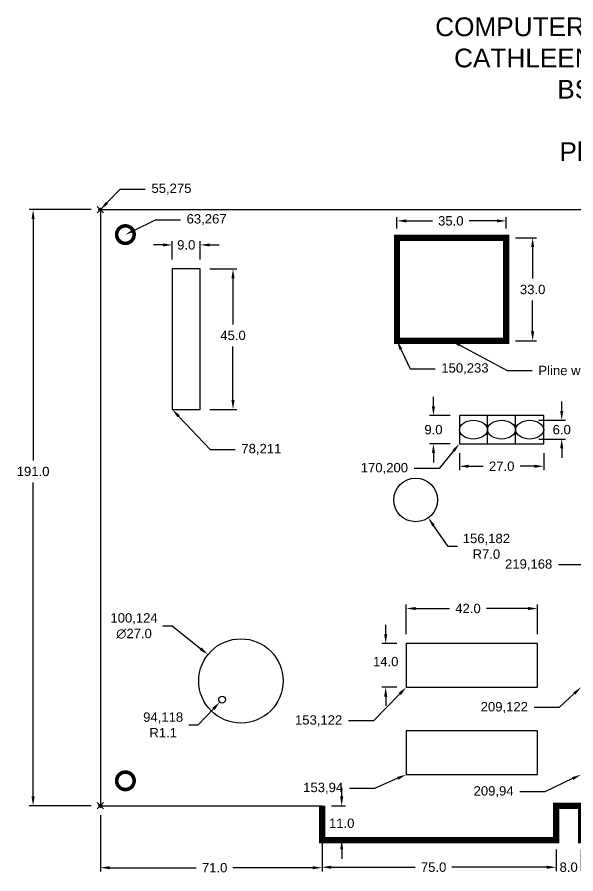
# Model space of a CAD drawing. Header units: inches. Extents: x 28 to 436, y 39 to 337.
# Drawn here: x 28.3 to 207.3, y 62.2 to 336.7 of the extents above; entities that cross this region are included whole.
import ezdxf
from ezdxf import colors
from ezdxf.entities.mleader import LeaderData, LeaderLine
from ezdxf.math import Vec2, Vec3

# ---------------------------------------------------------------- set-up
doc = ezdxf.new("R2010")
doc.units = ezdxf.units.IN
doc.header["$LTSCALE"] = 7
doc.header["$MEASUREMENT"] = 0
doc.header["$PDMODE"] = 35
for name, color, linetype, lineweight in [('dimension', 3, 'Continuous', 13), ('HATCH', 7, 'Continuous', 13), ('object', 7, 'Continuous', 30)]:
    doc.layers.add(name, color=color, linetype=linetype, lineweight=lineweight)
doc.styles.get("Standard").update_dxf_attribs({"font": 'arial.ttf'})
doc.dimstyles.new('Copy of ISO-25', dxfattribs={"dimtxt": 3, "dimasz": 3, "dimexe": 1.25, "dimexo": 3, "dimgap": 2, "dimtad": 0, "dimtih": 1, "dimtoh": 1, "dimdec": 1, "dimzin": 1, "dimdsep": 46, "dimtxsty": 'Standard', "dimcen": 0, "dimadec": 1, "dimazin": 0, "dimtfac": 1, "dimtdec": 1, "dimtofl": 0, "dimtmove": 0, "dimatfit": 3, "dimfxl": 1, "dimarcsym": 0})

# ---------------------------------------------------------------- blocks, each defined once
blk = doc.blocks.new('*D2')
at = {"layer": 'Defpoints', "color": 0, "transparency": 16777216}
for p in [(87, 263.69), (78, 256), (87, 256)]:
    blk.add_point(p, dxfattribs=at)
at = {"layer": 'dimension', "color": 0, "lineweight": -2, "transparency": 16777216}
for p, q in [((75, 263.69), (72, 263.69)), ((78, 259), (78, 264.94)), ((87, 259), (87, 264.94)), ((90, 263.69), (93, 263.69))]:
    blk.add_line(p, q, dxfattribs=at)
at = {"layer": 'dimension', "color": 0, "transparency": 16777216}
for points in [[(75, 264.19), (75, 263.19), (78, 263.69)], [(90, 264.19), (90, 263.19), (87, 263.69)]]:
    blk.add_solid(points, dxfattribs=at)
at = {"layer": 'dimension', "color": 0, "transparency": 16777216, "insert": (82.5, 263.69), "char_height": 3, "attachment_point": 5}
blk.add_mtext('9.0', dxfattribs=at)
blk = doc.blocks.new('*D3')
at = {"layer": 'Defpoints', "color": 0, "transparency": 16777216}
for p in [(87, 256), (87, 211), (97.47, 211)]:
    blk.add_point(p, dxfattribs=at)
at = {"layer": 'dimension', "color": 0, "lineweight": -2, "transparency": 16777216}
for p, q in [((90, 256), (98.72, 256)), ((97.47, 253), (97.47, 238.22)), ((97.47, 214), (97.47, 231.15)), ((90, 211), (98.72, 211))]:
    blk.add_line(p, q, dxfattribs=at)
at = {"layer": 'dimension', "color": 0, "transparency": 16777216}
for points in [[(96.97, 253), (97.97, 253), (97.47, 256)], [(96.97, 214), (97.97, 214), (97.47, 211)]]:
    blk.add_solid(points, dxfattribs=at)
at = {"layer": 'dimension', "color": 0, "transparency": 16777216, "insert": (97.47, 234.69), "char_height": 3, "attachment_point": 5}
blk.add_mtext('45.0', dxfattribs=at)
blk = doc.blocks.new('*D4')
at = {"layer": 'Defpoints', "color": 0, "transparency": 16777216}
for p in [(55, 275), (33.43, 84), (55, 84)]:
    blk.add_point(p, dxfattribs=at)
at = {"layer": 'dimension', "color": 0, "lineweight": -2, "transparency": 16777216}
for p, q in [((52, 275), (32.18, 275)), ((33.43, 272), (33.43, 194.65)), ((33.43, 87), (33.43, 187.58)), ((52, 84), (32.18, 84))]:
    blk.add_line(p, q, dxfattribs=at)
at = {"layer": 'dimension', "color": 0, "transparency": 16777216}
for points in [[(32.93, 272), (33.93, 272), (33.43, 275)], [(32.93, 87), (33.93, 87), (33.43, 84)]]:
    blk.add_solid(points, dxfattribs=at)
at = {"layer": 'dimension', "color": 0, "transparency": 16777216, "insert": (33.43, 191.12), "char_height": 3, "attachment_point": 5}
blk.add_mtext('191.0', dxfattribs=at)
blk = doc.blocks.new('*D5')
at = {"layer": 'Defpoints', "color": 0, "transparency": 16777216}
for p in [(55, 84), (126, 84), (126, 64.15)]:
    blk.add_point(p, dxfattribs=at)
at = {"layer": 'dimension', "color": 0, "lineweight": -2, "transparency": 16777216}
for p, q in [((55, 81), (55, 62.9)), ((126, 81), (126, 62.9)), ((58, 64.15), (85.71, 64.15)), ((123, 64.15), (97.47, 64.15))]:
    blk.add_line(p, q, dxfattribs=at)
at = {"layer": 'dimension', "color": 0, "transparency": 16777216}
for points in [[(58, 64.65), (58, 63.65), (55, 64.15)], [(123, 64.65), (123, 63.65), (126, 64.15)]]:
    blk.add_solid(points, dxfattribs=at)
at = {"layer": 'dimension', "color": 0, "transparency": 16777216, "insert": (91.59, 64.15), "char_height": 3, "attachment_point": 5}
blk.add_mtext('71.0', dxfattribs=at)
blk = doc.blocks.new('*D6')
at = {"layer": 'Defpoints', "color": 0, "transparency": 16777216}
for p in [(126, 84), (126, 73), (132.29, 73)]:
    blk.add_point(p, dxfattribs=at)
at = {"layer": 'dimension', "color": 0, "lineweight": -2, "transparency": 16777216}
for p, q in [((132.29, 87), (132.29, 90)), ((129, 84), (133.54, 84)), ((129, 73), (133.54, 73)), ((132.29, 70), (132.29, 67))]:
    blk.add_line(p, q, dxfattribs=at)
at = {"layer": 'dimension', "color": 0, "transparency": 16777216}
for points in [[(131.79, 87), (132.79, 87), (132.29, 84)], [(131.79, 70), (132.79, 70), (132.29, 73)]]:
    blk.add_solid(points, dxfattribs=at)
at = {"layer": 'dimension', "color": 0, "transparency": 16777216, "insert": (132.29, 78.38), "char_height": 3, "attachment_point": 5}
blk.add_mtext('11.0', dxfattribs=at)
blk = doc.blocks.new('*D7')
at = {"layer": 'Defpoints', "color": 0, "transparency": 16777216}
for p in [(126, 73), (201, 73), (201, 64.31)]:
    blk.add_point(p, dxfattribs=at)
at = {"layer": 'dimension', "color": 0, "lineweight": -2, "transparency": 16777216}
for p, q in [((126, 70), (126, 63.06)), ((201, 70), (201, 63.06)), ((129, 64.31), (155.86, 64.31)), ((198, 64.31), (167.62, 64.31))]:
    blk.add_line(p, q, dxfattribs=at)
at = {"layer": 'dimension', "color": 0, "transparency": 16777216}
for points in [[(129, 64.81), (129, 63.81), (126, 64.31)], [(198, 64.81), (198, 63.81), (201, 64.31)]]:
    blk.add_solid(points, dxfattribs=at)
at = {"layer": 'dimension', "color": 0, "transparency": 16777216, "insert": (161.74, 64.31), "char_height": 3, "attachment_point": 5}
blk.add_mtext('75.0', dxfattribs=at)
blk = doc.blocks.new('*D8')
at = {"layer": 'Defpoints', "color": 0, "transparency": 16777216}
for p in [(201, 73), (209, 73), (209, 64.31)]:
    blk.add_point(p, dxfattribs=at)
at = {"layer": 'dimension', "color": 0, "lineweight": -2, "transparency": 16777216}
for p, q in [((201, 70), (201, 63.06)), ((209, 70), (209, 63.06)), ((198, 64.31), (195, 64.31)), ((212, 64.31), (215, 64.31))]:
    blk.add_line(p, q, dxfattribs=at)
at = {"layer": 'dimension', "color": 0, "transparency": 16777216}
for points in [[(198, 64.81), (198, 63.81), (201, 64.31)], [(212, 64.81), (212, 63.81), (209, 64.31)]]:
    blk.add_solid(points, dxfattribs=at)
at = {"layer": 'dimension', "color": 0, "transparency": 16777216, "insert": (205, 64.31), "char_height": 3, "attachment_point": 5}
blk.add_mtext('8.0', dxfattribs=at)
blk = doc.blocks.new('*D12')
at = {"layer": 'Defpoints', "color": 0, "transparency": 16777216}
for p in [(93.24, 117.2), (94, 118)]:
    blk.add_point(p, dxfattribs=at)
at = {"layer": 'dimension', "color": 0, "lineweight": -2, "transparency": 16777216}
for p, q in [((86.33, 109.91), (91.18, 115.03)), ((83.33, 109.91), (86.33, 109.91))]:
    blk.add_line(p, q, dxfattribs=at)
at = {"layer": 'dimension', "color": 0, "transparency": 16777216}
blk.add_solid([(90.82, 115.37), (91.54, 114.68), (93.24, 117.2)], dxfattribs=at)
at = {"layer": 'dimension', "color": 0, "transparency": 16777216, "insert": (75.1, 109.91), "char_height": 3, "attachment_point": 5}
blk.add_mtext('94,118\\PR1.1', dxfattribs=at)
blk = doc.blocks.new('*D13')
at = {"layer": 'Defpoints', "color": 0, "transparency": 16777216}
for p in [(89.46, 132.44), (110.54, 115.56)]:
    blk.add_point(p, dxfattribs=at)
at = {"layer": 'dimension', "color": 0, "lineweight": -2, "transparency": 16777216}
for p, q in [((75.02, 141.6), (78.02, 141.6)), ((78.02, 141.6), (87.12, 134.31))]:
    blk.add_line(p, q, dxfattribs=at)
at = {"layer": 'dimension', "color": 0, "transparency": 16777216}
blk.add_solid([(87.43, 134.7), (86.81, 133.92), (89.46, 132.44)], dxfattribs=at)
at = {"layer": 'dimension', "color": 0, "transparency": 16777216, "insert": (65.77, 141.6), "char_height": 3, "attachment_point": 5}
blk.add_mtext('100,124\\P∅27.0', dxfattribs=at)
blk = doc.blocks.new('*D14')
at = {"layer": 'Defpoints', "color": 0, "transparency": 16777216}
for p in [(153, 136), (146.39, 122), (153, 122)]:
    blk.add_point(p, dxfattribs=at)
at = {"layer": 'dimension', "color": 0, "lineweight": -2, "transparency": 16777216}
for p, q in [((146.39, 139), (146.39, 142)), ((150, 136), (145.14, 136)), ((150, 122), (145.14, 122)), ((146.39, 119), (146.39, 116))]:
    blk.add_line(p, q, dxfattribs=at)
at = {"layer": 'dimension', "color": 0, "transparency": 16777216}
for points in [[(145.89, 139), (146.89, 139), (146.39, 136)], [(145.89, 119), (146.89, 119), (146.39, 122)]]:
    blk.add_solid(points, dxfattribs=at)
at = {"layer": 'dimension', "color": 0, "transparency": 16777216, "insert": (146.39, 130.19), "char_height": 3, "attachment_point": 5}
blk.add_mtext('14.0', dxfattribs=at)
blk = doc.blocks.new('*D15')
at = {"layer": 'Defpoints', "color": 0, "transparency": 16777216}
for p in [(195, 147.2), (153, 136), (195, 136)]:
    blk.add_point(p, dxfattribs=at)
at = {"layer": 'dimension', "color": 0, "lineweight": -2, "transparency": 16777216}
for p, q in [((153, 139), (153, 148.45)), ((195, 139), (195, 148.45)), ((156, 147.2), (166.8, 147.2)), ((192, 147.2), (178.71, 147.2))]:
    blk.add_line(p, q, dxfattribs=at)
at = {"layer": 'dimension', "color": 0, "transparency": 16777216}
for points in [[(156, 147.7), (156, 146.7), (153, 147.2)], [(192, 147.7), (192, 146.7), (195, 147.2)]]:
    blk.add_solid(points, dxfattribs=at)
at = {"layer": 'dimension', "color": 0, "transparency": 16777216, "insert": (172.76, 147.2), "char_height": 3, "attachment_point": 5}
blk.add_mtext('42.0', dxfattribs=at)
blk = doc.blocks.new('*D16')
at = {"layer": 'Defpoints', "color": 0, "transparency": 16777216}
for p in [(156, 182), (160.01, 176.27)]:
    blk.add_point(p, dxfattribs=at)
at = {"layer": 'dimension', "color": 0, "lineweight": -2, "transparency": 16777216}
for p, q in [((166.42, 167.12), (161.73, 173.81)), ((169.42, 167.12), (166.42, 167.12))]:
    blk.add_line(p, q, dxfattribs=at)
at = {"layer": 'dimension', "color": 0, "transparency": 16777216}
blk.add_solid([(162.14, 174.09), (161.32, 173.52), (160.01, 176.27)], dxfattribs=at)
at = {"layer": 'dimension', "color": 0, "transparency": 16777216, "insert": (178.65, 167.12), "char_height": 3, "attachment_point": 5}
blk.add_mtext('156,182\\PR7.0', dxfattribs=at)
blk = doc.blocks.new('*D23')
at = {"layer": 'Defpoints', "color": 0, "transparency": 16777216}
for p in [(185, 266), (185, 233), (193.47, 233)]:
    blk.add_point(p, dxfattribs=at)
at = {"layer": 'dimension', "color": 0, "lineweight": -2, "transparency": 16777216}
for p, q in [((188, 266), (194.72, 266)), ((193.47, 263), (193.47, 252.95)), ((193.47, 236), (193.47, 245.88)), ((188, 233), (194.72, 233))]:
    blk.add_line(p, q, dxfattribs=at)
at = {"layer": 'dimension', "color": 0, "transparency": 16777216}
for points in [[(192.97, 263), (193.97, 263), (193.47, 266)], [(192.97, 236), (193.97, 236), (193.47, 233)]]:
    blk.add_solid(points, dxfattribs=at)
at = {"layer": 'dimension', "color": 0, "transparency": 16777216, "insert": (193.47, 249.41), "char_height": 3, "attachment_point": 5}
blk.add_mtext('33.0', dxfattribs=at)
blk = doc.blocks.new('*D24')
at = {"layer": 'Defpoints', "color": 0, "transparency": 16777216}
for p in [(185, 271.39), (150, 266), (185, 266)]:
    blk.add_point(p, dxfattribs=at)
at = {"layer": 'dimension', "color": 0, "lineweight": -2, "transparency": 16777216}
for p, q in [((150, 269), (150, 272.64)), ((185, 269), (185, 272.64)), ((153, 271.39), (161.36, 271.39)), ((182, 271.39), (173.14, 271.39))]:
    blk.add_line(p, q, dxfattribs=at)
at = {"layer": 'dimension', "color": 0, "transparency": 16777216}
for points in [[(153, 271.89), (153, 270.89), (150, 271.39)], [(182, 271.89), (182, 270.89), (185, 271.39)]]:
    blk.add_solid(points, dxfattribs=at)
at = {"layer": 'dimension', "color": 0, "transparency": 16777216, "insert": (167.25, 271.39), "char_height": 3, "attachment_point": 5}
blk.add_mtext('35.0', dxfattribs=at)
blk = doc.blocks.new('*D25')
at = {"layer": 'Defpoints', "color": 0, "transparency": 16777216}
for p in [(170, 209), (161.69, 200), (170, 200)]:
    blk.add_point(p, dxfattribs=at)
at = {"layer": 'dimension', "color": 0, "lineweight": -2, "transparency": 16777216}
for p, q in [((161.69, 212), (161.69, 215)), ((167, 209), (160.44, 209)), ((167, 200), (160.44, 200)), ((161.69, 197), (161.69, 194))]:
    blk.add_line(p, q, dxfattribs=at)
at = {"layer": 'dimension', "color": 0, "transparency": 16777216}
for points in [[(161.19, 212), (162.19, 212), (161.69, 209)], [(161.19, 197), (162.19, 197), (161.69, 200)]]:
    blk.add_solid(points, dxfattribs=at)
at = {"layer": 'dimension', "color": 0, "transparency": 16777216, "insert": (161.69, 204.5), "char_height": 3, "attachment_point": 5}
blk.add_mtext('9.0', dxfattribs=at)
blk = doc.blocks.new('*D26')
at = {"layer": 'Defpoints', "color": 0, "transparency": 16777216}
for p in [(192.5, 207.5), (192.5, 201.5), (202.79, 201.5)]:
    blk.add_point(p, dxfattribs=at)
at = {"layer": 'dimension', "color": 0, "lineweight": -2, "transparency": 16777216}
for p, q in [((202.79, 210.5), (202.79, 213.5)), ((195.5, 207.5), (204.04, 207.5)), ((195.5, 201.5), (204.04, 201.5)), ((202.79, 198.5), (202.79, 195.5))]:
    blk.add_line(p, q, dxfattribs=at)
at = {"layer": 'dimension', "color": 0, "transparency": 16777216}
for points in [[(202.29, 210.5), (203.29, 210.5), (202.79, 207.5)], [(202.29, 198.5), (203.29, 198.5), (202.79, 201.5)]]:
    blk.add_solid(points, dxfattribs=at)
at = {"layer": 'dimension', "color": 0, "transparency": 16777216, "insert": (202.79, 204.5), "char_height": 3, "attachment_point": 5}
blk.add_mtext('6.0', dxfattribs=at)
blk = doc.blocks.new('*D27')
at = {"layer": 'Defpoints', "color": 0, "transparency": 16777216}
for p in [(170, 200), (197, 200), (197, 192.77)]:
    blk.add_point(p, dxfattribs=at)
at = {"layer": 'dimension', "color": 0, "lineweight": -2, "transparency": 16777216}
for p, q in [((170, 197), (170, 191.52)), ((197, 197), (197, 191.52)), ((173, 192.77), (177.64, 192.77)), ((194, 192.77), (189.47, 192.77))]:
    blk.add_line(p, q, dxfattribs=at)
at = {"layer": 'dimension', "color": 0, "transparency": 16777216}
for points in [[(173, 193.27), (173, 192.27), (170, 192.77)], [(194, 193.27), (194, 192.27), (197, 192.77)]]:
    blk.add_solid(points, dxfattribs=at)
at = {"layer": 'dimension', "color": 0, "transparency": 16777216, "insert": (183.55, 192.77), "char_height": 3, "attachment_point": 5}
blk.add_mtext('27.0', dxfattribs=at)

msp = doc.modelspace()

# ---------------------------------------------------------------- linework, layer by layer
at = {"layer": 'object'}
for p, q in [((55, 275), (383, 275)), ((55, 275), (55, 84)), ((179, 200), (179, 209)), ((188, 200), (188, 209)), ((55, 84), (126, 84))]:
    msp.add_line(p, q, dxfattribs=at)
at = {"layer": 'object', "const_width": 1.16}
for points in [[(60.2, 267, 1), (65.8, 267, 1)], [(60.2, 92, 1), (65.8, 92, 1)]]:
    msp.add_lwpolyline(points, format="xyb", close=True, dxfattribs=at)
at = {"layer": 'object', "const_width": 2}
msp.add_lwpolyline([(150, 233), (185, 233), (185, 266), (150, 266)], close=True, dxfattribs=at)
at = {"layer": 'object'}
for points in [[(78, 211), (87, 211), (87, 256), (78, 256)], [(170, 200), (197, 200), (197, 209), (170, 209)], [(153, 122), (195, 122), (195, 136), (153, 136)], [(153, 94), (195, 94), (195, 108), (153, 108)]]:
    msp.add_lwpolyline(points, close=True, dxfattribs=at)
at = {"layer": 'object', "const_width": 2}
msp.add_lwpolyline([(126, 84), (126, 73), (201, 73), (201, 84), (209, 84), (209, 73), (345, 73), (345, 84), (353, 84), (353, 73), (383, 73), (383, 84)], dxfattribs=at)
at = {"layer": 'object'}
for centre, radius in [((156, 182), 7), ((100, 124), 13.5), ((94, 118), 1.1)]:
    msp.add_circle(centre, radius, dxfattribs=at)
for centre in [(174.5, 204.5), (183.5, 204.5), (192.5, 204.5)]:
    msp.add_ellipse(centre, major_axis=(-4.5, 0), ratio=0.666667, dxfattribs=at)
for p in [(55, 275), (55, 84)]:
    msp.add_point(p, dxfattribs=at)

# ---------------------------------------------------------------- texts
at = {"layer": 'HATCH', "insert": (150.27, 336.59), "char_height": 6, "attachment_point": 1}
msp.add_mtext_dynamic_manual_height_columns('\\pxqc;COMPUTER AIDED DRAFTING\\PCATHLEEN JAN M. MORCO\\PBSCPE 2-5\\P\\PPlate No. 5', width=145.0297, gutter_width=12.5, heights=[47.76], dxfattribs=at)

# ---------------------------------------------------------------- dimensions: what is measured, and where the dimension line sits
at = {"layer": 'dimension'}
for base, p1, p2, picture, middle in [((33.43, 84), (55, 275), (55, 84), '*D4', (33.43, 191.12)), ((193.47, 233), (185, 266), (185, 233), '*D23', (193.47, 249.41)), ((97.47, 211), (87, 256), (87, 211), '*D3', (97.47, 234.69)), ((161.69, 200), (170, 209), (170, 200), '*D25', (161.69, 204.5)), ((202.79, 201.5), (192.5, 207.5), (192.5, 201.5), '*D26', (202.79, 204.5)), ((146.39, 122), (153, 136), (153, 122), '*D14', (146.39, 130.19)), ((132.29, 73), (126, 84), (126, 73), '*D6', (132.29, 78.38))]:
    dim = msp.add_linear_dim(base=base, p1=p1, p2=p2, angle=90, dimstyle='Copy of ISO-25', dxfattribs=at)
    dim.commit()
    dim.dimension.update_dxf_attribs({"geometry": picture, "text_midpoint": middle, "dimtype": 160})
for base, p1, p2, picture, middle in [((185, 271.39), (150, 266), (185, 266), '*D24', (167.25, 271.39)), ((87, 263.69), (78, 256), (87, 256), '*D2', (82.5, 263.69)), ((197, 192.77), (170, 200), (197, 200), '*D27', (183.55, 192.77)), ((195, 147.2), (153, 136), (195, 136), '*D15', (172.76, 147.2)), ((126, 64.15), (55, 84), (126, 84), '*D5', (91.59, 64.15)), ((201, 64.31), (126, 73), (201, 73), '*D7', (161.74, 64.31)), ((209, 64.31), (201, 73), (209, 73), '*D8', (205, 64.31))]:
    dim = msp.add_linear_dim(base=base, p1=p1, p2=p2, dimstyle='Copy of ISO-25', dxfattribs=at)
    dim.commit()
    dim.dimension.update_dxf_attribs({"geometry": picture, "text_midpoint": middle, "dimtype": 160})
for center, mpoint, text, picture, middle in [((156, 182), (160.01, 176.27), '156,182\\P<>', '*D16', (178.65, 167.12)), ((94, 118), (93.24, 117.2), '94,118\\P<>', '*D12', (75.1, 109.91))]:
    dim = msp.add_radius_dim(center=center, mpoint=mpoint, text=text, dimstyle='Copy of ISO-25', dxfattribs=at)
    dim.commit()
    dim.dimension.update_dxf_attribs({"geometry": picture, "text_midpoint": middle, "dimtype": 164})
dim = msp.add_diameter_dim_2p(p1=(110.54, 115.56), p2=(89.46, 132.44), text='100,124\\P<>', dimstyle='Copy of ISO-25', dxfattribs=at)
dim.commit()
dim.dimension.update_dxf_attribs({"geometry": '*D13', "text_midpoint": (65.77, 141.6), "dimtype": 163})

# ---------------------------------------------------------------- leaders
ml = msp.add_multileader_mtext('Standard', dxfattribs=at)
ml.set_content('55,275', color=256)
ml.set_leader_properties(linetype='Continuous')
ml.build(insert=Vec2(0, 0))
ml.multileader.update_dxf_attribs({"arrow_head_size": 3})
ctx = ml.context
ctx.base_point, ctx.char_height, ctx.arrow_head_size, ctx.plane_origin = Vec3(69.35, 281.54), 3, 3, Vec3(55, 275)
notes = []
notes.append((ctx, [(0, (1, 1, 0), (61.35, 281.54), (1, 0), 8, [(0, [(55, 275)], 0, [])])]))
ctx.mtext.insert, ctx.mtext.flow_direction = Vec3(71.35, 283.34), 5
ml = msp.add_multileader_mtext('Standard', dxfattribs=at)
ml.set_content('63,267', color=256)
ml.set_leader_properties(linetype='Continuous')
ml.build(insert=Vec2(0, 0))
ml.multileader.update_dxf_attribs({"arrow_head_size": 3})
ctx = ml.context
ctx.base_point, ctx.char_height, ctx.arrow_head_size, ctx.plane_origin = Vec3(80.61, 271.76), 3, 3, Vec3(63, 267)
notes.append((ctx, [(0, (1, 1, 0), (72.61, 271.76), (1, 0), 8, [(0, [(63, 267)], 0, [])])]))
ctx.mtext.insert, ctx.mtext.flow_direction = Vec3(82.61, 273.56), 5
ml = msp.add_multileader_mtext('Standard', dxfattribs=at)
ml.set_content('150,233', color=256)
ml.set_leader_properties(linetype='Continuous')
ml.build(insert=Vec2(0, 0))
ml.multileader.update_dxf_attribs({"arrow_head_size": 3})
ctx = ml.context
ctx.base_point, ctx.char_height, ctx.arrow_head_size, ctx.plane_origin = Vec3(162.21, 223.99), 3, 3, Vec3(150, 233)
notes.append((ctx, [(0, (1, 1, 0), (154.21, 223.99), (1, 0), 8, [(0, [(150, 233)], 0, [])])]))
ctx.mtext.insert, ctx.mtext.flow_direction = Vec3(164.21, 225.78), 5
ml = msp.add_multileader_mtext('Standard', dxfattribs=at)
ml.set_content('Pline width = 2', color=256)
ml.set_leader_properties(linetype='Continuous')
ml.build(insert=Vec2(0, 0))
ml.multileader.update_dxf_attribs({"arrow_head_size": 3})
ctx = ml.context
ctx.base_point, ctx.char_height, ctx.arrow_head_size, ctx.plane_origin = Vec3(193.31, 223.44), 3, 3, Vec3(167.5, 233)
notes.append((ctx, [(0, (1, 1, 0), (185.31, 223.44), (1, 0), 8, [(0, [(167.5, 233)], 0, [])])]))
ctx.mtext.insert, ctx.mtext.flow_direction = Vec3(195.31, 224.97), 5
ml = msp.add_multileader_mtext('Standard', dxfattribs=at)
ml.set_content('78,211', color=256)
ml.set_leader_properties(linetype='Continuous')
ml.build(insert=Vec2(0, 0))
ml.multileader.update_dxf_attribs({"arrow_head_size": 3})
ctx = ml.context
ctx.base_point, ctx.char_height, ctx.arrow_head_size, ctx.plane_origin = Vec3(98.15, 198.15), 3, 3, Vec3(78, 211)
notes.append((ctx, [(0, (1, 1, 0), (90.15, 198.15), (1, 0), 8, [(0, [(78, 211)], 0, [])])]))
ctx.mtext.insert, ctx.mtext.flow_direction = Vec3(100.15, 199.95), 5
ml = msp.add_multileader_mtext('Standard', dxfattribs=at)
ml.set_content('170,200', color=256)
ml.set_leader_properties(linetype='Continuous')
ml.build(insert=Vec2(0, 0))
ml.multileader.update_dxf_attribs({"arrow_head_size": 3})
ctx = ml.context
ctx.base_point, ctx.char_height, ctx.arrow_head_size, ctx.plane_origin = Vec3(137.06, 192.04), 3, 3, Vec3(170, 200)
ctx.text_align_type = 2
notes.append((ctx, [(0, (1, 1, 0), (163.55, 192.04), (-1, 0), 8, [(0, [(170, 200)], 0, [])])]))
ctx.mtext.insert, ctx.mtext.alignment, ctx.mtext.flow_direction = Vec3(153.55, 193.84), 3, 5
ml = msp.add_multileader_mtext('Standard', dxfattribs=at)
ml.set_content('219,168', color=256)
ml.set_leader_properties(linetype='Continuous')
ml.build(insert=Vec2(0, 0))
ml.multileader.update_dxf_attribs({"arrow_head_size": 3})
ctx = ml.context
ctx.base_point, ctx.char_height, ctx.arrow_head_size, ctx.plane_origin = Vec3(182.93, 161.17), 3, 3, Vec3(219, 168)
ctx.text_align_type = 2
notes.append((ctx, [(0, (1, 1, 0), (209.77, 161.17), (-1, 0), 8, [(0, [(219, 168)], 0, [])])]))
ctx.mtext.insert, ctx.mtext.alignment, ctx.mtext.flow_direction = Vec3(199.77, 162.97), 3, 5
ml = msp.add_multileader_mtext('Standard', dxfattribs=at)
ml.set_content('153,122', color=256)
ml.set_leader_properties(linetype='Continuous')
ml.build(insert=Vec2(0, 0))
ml.multileader.update_dxf_attribs({"arrow_head_size": 3})
ctx = ml.context
ctx.base_point, ctx.char_height, ctx.arrow_head_size, ctx.plane_origin = Vec3(116.01, 111.2), 3, 3, Vec3(153, 122)
ctx.text_align_type = 2
notes.append((ctx, [(0, (1, 1, 0), (142.48, 111.2), (-1, 0), 8, [(0, [(153, 122)], 0, [])])]))
ctx.mtext.insert, ctx.mtext.alignment, ctx.mtext.flow_direction = Vec3(132.48, 113), 3, 5
ml = msp.add_multileader_mtext('Standard', dxfattribs=at)
ml.set_content('209,122', color=256)
ml.set_leader_properties(linetype='Continuous')
ml.build(insert=Vec2(0, 0))
ml.multileader.update_dxf_attribs({"arrow_head_size": 3})
ctx = ml.context
ctx.base_point, ctx.char_height, ctx.arrow_head_size, ctx.plane_origin = Vec3(175.16, 115.44), 3, 3, Vec3(209, 122)
ctx.text_align_type = 2
notes.append((ctx, [(0, (1, 1, 0), (201.97, 115.44), (-1, 0), 8, [(0, [(209, 122)], 0, [])])]))
ctx.mtext.insert, ctx.mtext.alignment, ctx.mtext.flow_direction = Vec3(191.97, 117.24), 3, 5
ml = msp.add_multileader_mtext('Standard', dxfattribs=at)
ml.set_content('153,94', color=256)
ml.set_leader_properties(linetype='Continuous')
ml.build(insert=Vec2(0, 0))
ml.multileader.update_dxf_attribs({"arrow_head_size": 3})
ctx = ml.context
ctx.base_point, ctx.char_height, ctx.arrow_head_size, ctx.plane_origin = Vec3(118.61, 89.57), 3, 3, Vec3(153, 94)
ctx.text_align_type = 2
notes.append((ctx, [(0, (1, 1, 0), (142.77, 89.57), (-1, 0), 8, [(0, [(153, 94)], 0, [])])]))
ctx.mtext.insert, ctx.mtext.alignment, ctx.mtext.flow_direction = Vec3(132.77, 91.37), 3, 5
ml = msp.add_multileader_mtext('Standard', dxfattribs=at)
ml.set_content('209,94', color=256)
ml.set_leader_properties(linetype='Continuous')
ml.build(insert=Vec2(0, 0))
ml.multileader.update_dxf_attribs({"arrow_head_size": 3})
ctx = ml.context
ctx.base_point, ctx.char_height, ctx.arrow_head_size, ctx.plane_origin = Vec3(172.87, 88.48), 3, 3, Vec3(209, 94)
ctx.text_align_type = 2
notes.append((ctx, [(0, (1, 1, 0), (197.36, 88.48), (-1, 0), 8, [(0, [(209, 94)], 0, [])])]))
ctx.mtext.insert, ctx.mtext.alignment, ctx.mtext.flow_direction = Vec3(187.36, 90.27), 3, 5
for ctx, leaders in notes:
    for number, flags, end, landing, length, lines in leaders:
        leader = LeaderData()
        leader.index, (leader.has_last_leader_line, leader.has_dogleg_vector, leader.attachment_direction) = number, flags
        leader.last_leader_point, leader.dogleg_vector, leader.dogleg_length = Vec3(end), Vec3(landing), length
        for number, points, colour, breaks in lines:
            line = LeaderLine()
            line.index, line.vertices, line.color, line.breaks = number, Vec3.list(points), colors.encode_raw_color(colour), breaks
            leader.lines.append(line)
        ctx.leaders.append(leader)

doc.saveas('drawing.dxf')
